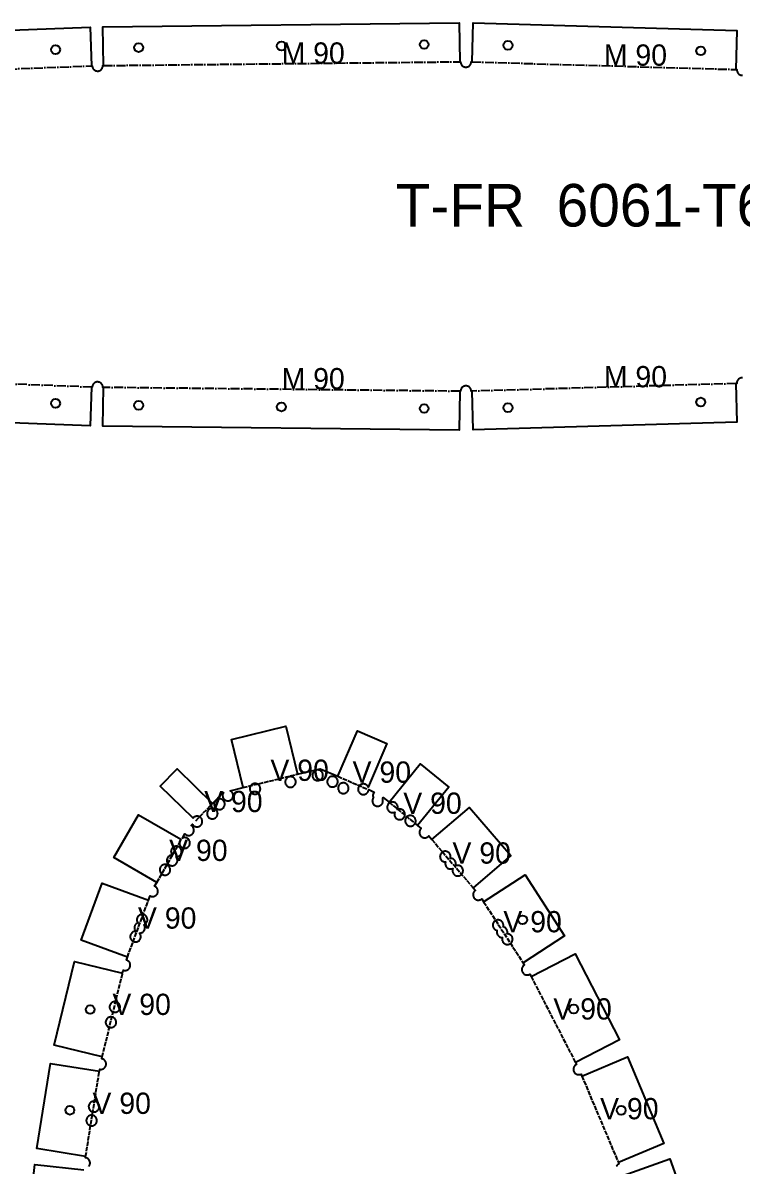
# Model space of a CAD drawing. Header units: millimetres. Extents: x 0 to 2438, y 0 to 1219.
# Drawn here: x 1907.2 to 2110.3, y 333.1 to 655.7 of the extents above; entities that cross this region are included whole.
import ezdxf

# ---------------------------------------------------------------- set-up
doc = ezdxf.new("R2010")
doc.units = ezdxf.units.MM
doc.linetypes.add('DASHDOT', pattern=[3.556, 2.54, -0.508, 0, -0.508])
doc.linetypes.add('DASHED', pattern=[1.524, 1.27, -0.254])
for name, color, linetype in [('CUT', 7, 'CONTINUOUS'), ('ETCH', 8, 'CONTINUOUS'), ('HOLE', 6, 'CONTINUOUS'), ('MOUNTAIN', 5, 'DASHDOT'), ('VALLEY', 1, 'DASHED')]:
    doc.layers.add(name, color=color, linetype=linetype)

msp = doc.modelspace()

# ---------------------------------------------------------------- linework, layer by layer
at = {"layer": 'CUT'}
for points in [[(1851.45, 651.71), (1926.19, 654.56), (1926.61, 643.6), (1926.77, 643.6), (1926.77, 643.57), (1926.78, 643.43), (1926.81, 643.28), (1926.85, 643.14), (1926.91, 643.01), (1926.98, 642.88), (1927.06, 642.75), (1927.15, 642.64), (1927.26, 642.53), (1927.37, 642.44), (1927.49, 642.36), (1927.62, 642.29), (1927.76, 642.23), (1927.9, 642.19), (1928.04, 642.16), (1928.19, 642.14), (1928.33, 642.14), (1928.48, 642.15), (1928.63, 642.18), (1928.77, 642.22), (1928.9, 642.28), (1929.03, 642.35), (1929.16, 642.43), (1929.27, 642.52), (1929.37, 642.63), (1929.47, 642.74), (1929.55, 642.86), (1929.62, 642.99), (1929.68, 643.13), (1929.72, 643.27), (1929.75, 643.41), (1929.77, 643.56), (1929.77, 643.68), (1929.93, 643.68), (1929.81, 654.65), (2030.41, 655.73), (2030.53, 644.76), (2030.77, 644.77), (2030.77, 644.68), (2030.78, 644.54), (2030.81, 644.39), (2030.85, 644.25), (2030.91, 644.12), (2030.98, 643.98), (2031.06, 643.86), (2031.15, 643.75), (2031.25, 643.64), (2031.37, 643.55), (2031.49, 643.47), (2031.62, 643.4), (2031.75, 643.34), (2031.9, 643.3), (2032.04, 643.27), (2032.19, 643.25), (2032.33, 643.25), (2032.48, 643.26), (2032.62, 643.29), (2032.77, 643.33), (2032.9, 643.39), (2033.03, 643.46), (2033.15, 643.54), (2033.27, 643.63), (2033.37, 643.73), (2033.47, 643.85), (2033.55, 643.97), (2033.62, 644.1), (2033.68, 644.23), (2033.72, 644.38), (2033.75, 644.52), (2033.77, 644.67), (2033.77, 644.74), (2034.01, 644.73), (2034.33, 655.7), (2108.75, 653.54), (2108.44, 642.57), (2108.77, 642.56), (2108.77, 642.55), (2108.77, 642.4), (2108.78, 642.25), (2108.81, 642.11), (2108.85, 641.97), (2108.91, 641.83), (2108.97, 641.7), (2109.06, 641.58), (2109.15, 641.46), (2109.25, 641.36), (2109.37, 641.27), (2109.49, 641.18), (2109.62, 641.11), (2109.75, 641.06), (2109.89, 641.01), (2110.04, 640.98), (2110.18, 640.97), (2110.33, 640.97)], [(2110.35, 555.58), (2110.2, 555.58), (2110.05, 555.57), (2109.91, 555.54), (2109.77, 555.5), (2109.63, 555.44), (2109.5, 555.38), (2109.38, 555.29), (2109.27, 555.2), (2109.16, 555.1), (2109.07, 554.98), (2108.98, 554.86), (2108.91, 554.73), (2108.86, 554.6), (2108.81, 554.46), (2108.78, 554.31), (2108.77, 554.17), (2108.77, 554.02), (2108.77, 553.99), (2108.44, 553.98), (2108.75, 543.01), (2034.33, 540.85), (2034.01, 551.82), (2033.77, 551.81), (2033.77, 551.87), (2033.75, 552.01), (2033.73, 552.16), (2033.68, 552.3), (2033.63, 552.43), (2033.56, 552.56), (2033.48, 552.69), (2033.39, 552.8), (2033.28, 552.91), (2033.17, 553), (2033.05, 553.08), (2032.92, 553.15), (2032.78, 553.21), (2032.64, 553.25), (2032.5, 553.28), (2032.35, 553.3), (2032.2, 553.3), (2032.06, 553.29), (2031.91, 553.26), (2031.77, 553.22), (2031.64, 553.16), (2031.5, 553.09), (2031.38, 553.01), (2031.27, 552.92), (2031.16, 552.81), (2031.07, 552.7), (2030.99, 552.58), (2030.92, 552.45), (2030.86, 552.31), (2030.82, 552.17), (2030.79, 552.03), (2030.77, 551.88), (2030.77, 551.78), (2030.53, 551.79), (2030.41, 540.81), (1929.81, 541.9), (1929.93, 552.87), (1929.77, 552.87), (1929.77, 552.98), (1929.75, 553.12), (1929.73, 553.27), (1929.68, 553.41), (1929.63, 553.54), (1929.56, 553.67), (1929.48, 553.8), (1929.39, 553.91), (1929.28, 554.02), (1929.17, 554.11), (1929.05, 554.19), (1928.92, 554.26), (1928.78, 554.32), (1928.64, 554.36), (1928.5, 554.39), (1928.35, 554.41), (1928.2, 554.41), (1928.06, 554.4), (1927.91, 554.37), (1927.77, 554.33), (1927.64, 554.27), (1927.51, 554.2), (1927.38, 554.12), (1927.27, 554.03), (1927.16, 553.92), (1927.07, 553.81), (1926.99, 553.69), (1926.92, 553.56), (1926.86, 553.42), (1926.82, 553.28), (1926.79, 553.14), (1926.77, 552.99), (1926.77, 552.94), (1926.61, 552.95), (1926.19, 541.99), (1851.45, 544.84)], [(1925.83, 333.05), (1925.92, 333.17), (1925.99, 333.29), (1926.05, 333.43), (1926.1, 333.57), (1926.13, 333.71), (1926.15, 333.86), (1926.16, 334), (1926.15, 334.15), (1926.13, 334.29), (1926.09, 334.44), (1926.04, 334.58), (1925.97, 334.71), (1925.9, 334.83), (1925.81, 334.95), (1925.71, 335.06), (1925.6, 335.15), (1925.48, 335.24), (1925.35, 335.31), (1925.21, 335.38), (1925.08, 335.42), (1924.93, 335.46), (1924.85, 335.47), (1924.91, 335.85), (1911.12, 338.07), (1914.98, 362.1), (1928.78, 359.88), (1928.87, 360.46), (1928.92, 360.45), (1929.06, 360.43), (1929.21, 360.42), (1929.36, 360.43), (1929.5, 360.46), (1929.65, 360.5), (1929.78, 360.55), (1929.92, 360.61), (1930.04, 360.69), (1930.16, 360.78), (1930.27, 360.88), (1930.36, 360.99), (1930.45, 361.11), (1930.52, 361.24), (1930.58, 361.37), (1930.63, 361.51), (1930.67, 361.65), (1930.68, 361.8), (1930.69, 361.95), (1930.68, 362.09), (1930.66, 362.24), (1930.62, 362.38), (1930.57, 362.52), (1930.5, 362.65), (1930.43, 362.78), (1930.34, 362.89), (1930.24, 363), (1930.13, 363.1), (1930.01, 363.18), (1929.88, 363.26), (1929.74, 363.32), (1929.61, 363.37), (1929.46, 363.4), (1929.6, 363.97), (1916.03, 367.27), (1921.76, 390.87), (1935.33, 387.57), (1935.54, 388.41), (1935.61, 388.39), (1935.75, 388.35), (1935.9, 388.33), (1936.04, 388.33), (1936.19, 388.34), (1936.34, 388.36), (1936.48, 388.4), (1936.62, 388.45), (1936.75, 388.52), (1936.87, 388.59), (1936.99, 388.68), (1937.1, 388.78), (1937.19, 388.89), (1937.28, 389.01), (1937.35, 389.14), (1937.42, 389.27), (1937.46, 389.41), (1937.5, 389.56), (1937.52, 389.7), (1937.52, 389.85), (1937.51, 390), (1937.49, 390.14), (1937.45, 390.28), (1937.4, 390.42), (1937.34, 390.55), (1937.26, 390.68), (1937.17, 390.8), (1937.07, 390.9), (1936.96, 391), (1936.84, 391.09), (1936.71, 391.16), (1936.58, 391.22), (1936.44, 391.27), (1936.41, 391.28), (1936.71, 392.09), (1923.6, 396.92), (1929.54, 413.01), (1942.65, 408.18), (1943.09, 409.38), (1943.14, 409.35), (1943.27, 409.29), (1943.41, 409.24), (1943.55, 409.21), (1943.7, 409.19), (1943.85, 409.19), (1943.99, 409.19), (1944.14, 409.22), (1944.28, 409.26), (1944.42, 409.31), (1944.55, 409.37), (1944.68, 409.45), (1944.79, 409.54), (1944.9, 409.64), (1945, 409.75), (1945.08, 409.87), (1945.16, 410), (1945.22, 410.13), (1945.27, 410.27), (1945.3, 410.41), (1945.32, 410.56), (1945.32, 410.71), (1945.32, 410.85), (1945.29, 411), (1945.25, 411.14), (1945.2, 411.28), (1945.14, 411.41), (1945.06, 411.54), (1944.97, 411.65), (1944.87, 411.76), (1944.76, 411.86), (1944.64, 411.94), (1944.51, 412.02), (1944.38, 412.08), (1944.36, 412.09), (1945, 413.19), (1932.91, 420.18), (1939.88, 432.25), (1951.79, 425.37), (1951.79, 425.37), (1951.69, 425.26), (1951.61, 425.14), (1951.53, 425.01), (1951.47, 424.88), (1951.43, 424.74), (1951.39, 424.59), (1951.37, 424.45), (1951.37, 424.3), (1951.38, 424.15), (1951.4, 424.01), (1951.44, 423.87), (1951.49, 423.73), (1951.55, 423.6), (1951.63, 423.47), (1951.72, 423.35), (1951.82, 423.25), (1951.93, 423.15), (1952.05, 423.06), (1952.18, 422.99), (1952.31, 422.93), (1952.45, 422.88), (1952.6, 422.85), (1952.74, 422.83), (1952.89, 422.82), (1953.04, 422.83), (1953.18, 422.86), (1953.32, 422.89), (1953.46, 422.94), (1953.59, 423.01), (1953.72, 423.09), (1953.84, 423.18), (1953.94, 423.28), (1954.04, 423.39), (1954.13, 423.51), (1954.2, 423.63), (1954.26, 423.77), (1954.31, 423.91), (1954.34, 424.05), (1954.36, 424.2), (1954.37, 424.34), (1954.36, 424.49), (1954.33, 424.64), (1954.3, 424.78), (1954.25, 424.92), (1954.18, 425.05), (1954.1, 425.17), (1954.01, 425.29), (1953.91, 425.4), (1953.8, 425.5), (1953.68, 425.58), (1953.56, 425.66), (1953.42, 425.72), (1953.28, 425.76), (1953.14, 425.8), (1952.99, 425.82), (1952.85, 425.82), (1952.7, 425.81), (1952.55, 425.79), (1952.41, 425.75), (1952.27, 425.7), (1952.21, 425.67), (1952.91, 426.89), (1952.94, 426.85), (1953.06, 426.75), (1953.17, 426.67), (1953.3, 426.59), (1953.44, 426.53), (1953.58, 426.49), (1953.72, 426.45), (1953.86, 426.43), (1954.01, 426.43), (1954.16, 426.44), (1954.3, 426.46), (1954.45, 426.5), (1954.58, 426.55), (1954.72, 426.61), (1954.84, 426.69), (1954.96, 426.78), (1955.07, 426.88), (1955.16, 426.99), (1955.25, 427.11), (1955.32, 427.24), (1955.38, 427.37), (1955.43, 427.51), (1955.47, 427.65), (1955.49, 427.8), (1955.49, 427.95), (1955.48, 428.09), (1955.46, 428.24), (1955.42, 428.38), (1955.37, 428.52), (1955.3, 428.65), (1955.23, 428.78), (1955.14, 428.89), (1955.04, 429), (1954.93, 429.1), (1954.81, 429.19), (1954.7, 429.25), (1955.05, 429.61), (1955.12, 429.51), (1955.21, 429.39), (1955.31, 429.28), (1955.42, 429.18), (1955.54, 429.1), (1955.67, 429.02), (1955.8, 428.96), (1955.94, 428.92), (1956.08, 428.88), (1956.23, 428.86), (1956.37, 428.86), (1956.52, 428.87), (1956.67, 428.89), (1956.81, 428.93), (1956.95, 428.98), (1957.08, 429.04), (1957.2, 429.12), (1957.32, 429.21), (1957.43, 429.31), (1957.53, 429.42), (1957.61, 429.54), (1957.69, 429.67), (1957.75, 429.8), (1957.8, 429.94), (1957.83, 430.08), (1957.85, 430.23), (1957.85, 430.38), (1957.84, 430.52), (1957.82, 430.67), (1957.78, 430.81), (1957.73, 430.95), (1957.67, 431.08), (1957.59, 431.21), (1957.5, 431.32), (1957.4, 431.43), (1957.29, 431.53), (1957.17, 431.62), (1957.04, 431.69), (1956.91, 431.75), (1956.77, 431.8), (1956.63, 431.83), (1956.48, 431.85), (1956.33, 431.86), (1956.19, 431.85), (1956.04, 431.82), (1955.9, 431.79), (1955.76, 431.73), (1955.63, 431.67), (1955.5, 431.59), (1955.39, 431.5), (1955.28, 431.4), (1955.23, 431.35), (1945.99, 440.33), (1950.72, 445.19), (1960.73, 435.45), (1963.76, 438.57), (1963.86, 438.59), (1963.81, 438.52), (1963.73, 438.39), (1963.67, 438.26), (1963.63, 438.12), (1963.59, 437.97), (1963.57, 437.83), (1963.57, 437.68), (1963.58, 437.53), (1963.6, 437.39), (1963.64, 437.25), (1963.69, 437.11), (1963.75, 436.98), (1963.83, 436.85), (1963.92, 436.73), (1964.02, 436.63), (1964.13, 436.53), (1964.25, 436.44), (1964.38, 436.37), (1964.51, 436.31), (1964.65, 436.26), (1964.79, 436.23), (1964.94, 436.21), (1965.09, 436.2), (1965.23, 436.21), (1965.38, 436.23), (1965.52, 436.27), (1965.66, 436.32), (1965.79, 436.39), (1965.92, 436.47), (1966.03, 436.55), (1966.14, 436.66), (1966.24, 436.77), (1966.33, 436.88), (1966.4, 437.01), (1966.46, 437.15), (1966.51, 437.29), (1966.54, 437.43), (1966.56, 437.57), (1966.57, 437.72), (1966.56, 437.87), (1966.53, 438.01), (1966.5, 438.16), (1966.44, 438.29), (1966.38, 438.43), (1966.3, 438.55), (1966.21, 438.67), (1966.11, 438.78), (1966, 438.87), (1965.88, 438.96), (1965.76, 439.03), (1965.72, 439.05), (1969.4, 439.95), (1966.07, 453.52), (1981.42, 457.28), (1984.75, 443.72), (1991.09, 445.27), (1996.1, 443.12), (2001.62, 455.95), (2009.99, 452.34), (2004.71, 440.06), (2004.64, 440.19), (2004.57, 440.32), (2004.48, 440.43), (2004.38, 440.54), (2004.27, 440.64), (2004.15, 440.72), (2004.02, 440.8), (2003.89, 440.86), (2003.75, 440.91), (2003.6, 440.94), (2003.46, 440.96), (2003.31, 440.96), (2003.16, 440.96), (2003.02, 440.93), (2002.88, 440.89), (2002.74, 440.84), (2002.61, 440.78), (2002.48, 440.7), (2002.36, 440.61), (2002.26, 440.51), (2002.16, 440.4), (2002.07, 440.28), (2002, 440.15), (2001.94, 440.02), (2001.89, 439.88), (2001.86, 439.74), (2001.84, 439.59), (2001.83, 439.44), (2001.84, 439.3), (2001.86, 439.15), (2001.9, 439.01), (2001.95, 438.87), (2002.02, 438.74), (2002.1, 438.61), (2002.19, 438.5), (2002.29, 438.39), (2002.4, 438.29), (2002.52, 438.21), (2002.64, 438.13), (2002.78, 438.07), (2002.92, 438.02), (2003.06, 437.99), (2003.2, 437.97), (2003.35, 437.96), (2003.5, 437.97), (2003.64, 438), (2003.79, 438.04), (2003.92, 438.09), (2004.06, 438.15), (2004.18, 438.23), (2004.3, 438.32), (2004.41, 438.42), (2004.5, 438.53), (2004.59, 438.65), (2004.66, 438.78), (2004.72, 438.91), (2004.77, 439.05), (2004.81, 439.19), (2004.83, 439.34), (2004.83, 439.36), (2006.41, 438.68), (2006.34, 438.6), (2006.26, 438.48), (2006.18, 438.35), (2006.12, 438.22), (2006.08, 438.08), (2006.04, 437.93), (2006.02, 437.79), (2006.02, 437.64), (2006.03, 437.49), (2006.05, 437.35), (2006.09, 437.21), (2006.14, 437.07), (2006.14, 437.06), (2006.09, 437), (2006.02, 436.87), (2005.96, 436.74), (2005.91, 436.6), (2005.88, 436.45), (2005.86, 436.31), (2005.85, 436.16), (2005.86, 436.01), (2005.89, 435.87), (2005.92, 435.73), (2005.98, 435.59), (2006.04, 435.46), (2006.12, 435.33), (2006.21, 435.21), (2006.31, 435.11), (2006.42, 435.01), (2006.54, 434.92), (2006.66, 434.85), (2006.8, 434.79), (2006.94, 434.74), (2007.08, 434.71), (2007.23, 434.69), (2007.37, 434.68), (2007.52, 434.69), (2007.67, 434.71), (2007.81, 434.75), (2007.95, 434.8), (2008.08, 434.87), (2008.2, 434.95), (2008.32, 435.03), (2008.43, 435.14), (2008.53, 435.25), (2008.61, 435.36), (2008.69, 435.49), (2008.75, 435.63), (2008.79, 435.77), (2008.83, 435.91), (2008.85, 436.05), (2008.85, 436.2), (2008.84, 436.35), (2008.82, 436.49), (2008.78, 436.64), (2008.73, 436.77), (2008.73, 436.78), (2008.78, 436.85), (2008.85, 436.97), (2008.91, 437.11), (2008.93, 437.15), (2010.56, 435.81), (2019.4, 446.63), (2027.44, 440.07), (2018.61, 429.25), (2019.65, 428.4), (2019.56, 428.31), (2019.46, 428.2), (2019.38, 428.08), (2019.3, 427.95), (2019.24, 427.82), (2019.19, 427.68), (2019.16, 427.54), (2019.14, 427.39), (2019.13, 427.24), (2019.14, 427.1), (2019.17, 426.95), (2019.21, 426.81), (2019.26, 426.67), (2019.32, 426.54), (2019.4, 426.41), (2019.49, 426.3), (2019.59, 426.19), (2019.7, 426.09), (2019.82, 426.01), (2019.95, 425.93), (2020.08, 425.87), (2020.22, 425.82), (2020.36, 425.79), (2020.51, 425.77), (2020.66, 425.77), (2020.8, 425.77), (2020.95, 425.8), (2021.09, 425.84), (2021.23, 425.89), (2021.36, 425.95), (2021.48, 426.03), (2021.6, 426.12), (2021.71, 426.22), (2021.79, 426.31), (2022.66, 425.28), (2033.28, 434.36), (2044.92, 420.75), (2034.3, 411.67), (2034.94, 410.92), (2034.93, 410.92), (2034.82, 410.83), (2034.71, 410.73), (2034.61, 410.62), (2034.53, 410.5), (2034.45, 410.37), (2034.39, 410.24), (2034.34, 410.1), (2034.31, 409.96), (2034.29, 409.81), (2034.28, 409.66), (2034.29, 409.52), (2034.32, 409.37), (2034.35, 409.23), (2034.41, 409.09), (2034.47, 408.96), (2034.55, 408.83), (2034.64, 408.72), (2034.74, 408.61), (2034.85, 408.51), (2034.97, 408.42), (2035.1, 408.35), (2035.23, 408.29), (2035.37, 408.24), (2035.51, 408.21), (2035.66, 408.19), (2035.8, 408.18), (2035.95, 408.19), (2036.1, 408.22), (2036.24, 408.25), (2036.38, 408.31), (2036.51, 408.37), (2036.63, 408.45), (2036.73, 408.52), (2037.27, 407.7), (2048.98, 415.31), (2060.15, 398.12), (2048.43, 390.51), (2048.83, 389.89), (2048.83, 389.89), (2048.71, 389.81), (2048.59, 389.72), (2048.48, 389.62), (2048.38, 389.51), (2048.3, 389.39), (2048.22, 389.26), (2048.16, 389.13), (2048.11, 388.99), (2048.08, 388.85), (2048.06, 388.7), (2048.06, 388.55), (2048.07, 388.41), (2048.09, 388.26), (2048.13, 388.12), (2048.18, 387.98), (2048.24, 387.85), (2048.32, 387.72), (2048.41, 387.61), (2048.51, 387.5), (2048.62, 387.4), (2048.74, 387.32), (2048.87, 387.24), (2049, 387.18), (2049.14, 387.13), (2049.28, 387.1), (2049.43, 387.08), (2049.58, 387.07), (2049.72, 387.08), (2049.87, 387.11), (2050.01, 387.14), (2050.15, 387.2), (2050.28, 387.26), (2050.34, 387.3), (2050.68, 386.63), (2063.1, 393.04), (2075.65, 368.73), (2063.24, 362.32), (2063.5, 361.8), (2063.39, 361.75), (2063.27, 361.67), (2063.15, 361.58), (2063.04, 361.48), (2062.95, 361.37), (2062.86, 361.25), (2062.79, 361.12), (2062.73, 360.99), (2062.68, 360.85), (2062.65, 360.71), (2062.63, 360.56), (2062.62, 360.42), (2062.63, 360.27), (2062.65, 360.12), (2062.69, 359.98), (2062.74, 359.84), (2062.81, 359.71), (2062.88, 359.59), (2062.97, 359.47), (2063.07, 359.36), (2063.18, 359.26), (2063.3, 359.18), (2063.43, 359.1), (2063.57, 359.04), (2063.7, 358.99), (2063.85, 358.96), (2063.99, 358.94), (2064.14, 358.94), (2064.29, 358.95), (2064.43, 358.97), (2064.58, 359.01), (2064.71, 359.06), (2064.78, 359.09), (2065, 358.55), (2077.87, 363.99), (2088.19, 339.55), (2075.32, 334.12), (2075.49, 333.72), (2075.42, 333.7), (2075.29, 333.63), (2075.17, 333.55), (2075.05, 333.47), (2074.94, 333.36), (2074.84, 333.25), (2074.76, 333.14), (2074.68, 333.01)], [(1907.93, 309.83), (1910.52, 333.62), (1924.41, 332.11)], [(2076.72, 330.52), (2089.88, 335.2), (2098.6, 310.69)]]:
    msp.add_lwpolyline(points, dxfattribs=at)
for points in [[(1982.06, 440.2), (1982.19, 440.14), (1982.33, 440.09), (1982.48, 440.06), (1982.62, 440.04), (1982.77, 440.03), (1982.92, 440.04), (1983.06, 440.07), (1983.2, 440.1), (1983.34, 440.16), (1983.47, 440.22), (1983.6, 440.3), (1983.72, 440.39), (1983.82, 440.49), (1983.92, 440.6), (1984.01, 440.72), (1984.08, 440.84), (1984.14, 440.98), (1984.19, 441.12), (1984.22, 441.26), (1984.24, 441.41), (1984.25, 441.55), (1984.24, 441.7), (1984.22, 441.85), (1984.18, 441.99), (1984.13, 442.13), (1984.06, 442.26), (1983.98, 442.38), (1983.9, 442.5), (1983.8, 442.61), (1983.68, 442.71), (1983.57, 442.79), (1983.44, 442.87), (1983.3, 442.93), (1983.16, 442.97), (1983.02, 443.01), (1982.88, 443.03), (1982.73, 443.03), (1982.58, 443.02), (1982.44, 443), (1982.29, 442.96), (1982.16, 442.91), (1982.02, 442.85), (1981.9, 442.77), (1981.78, 442.68), (1981.67, 442.58), (1981.58, 442.47), (1981.49, 442.35), (1981.42, 442.22), (1981.36, 442.09), (1981.31, 441.95), (1981.27, 441.81), (1981.25, 441.66), (1981.25, 441.51), (1981.26, 441.37), (1981.28, 441.22), (1981.32, 441.08), (1981.37, 440.94), (1981.44, 440.81), (1981.51, 440.68), (1981.6, 440.57), (1981.7, 440.46), (1981.81, 440.36), (1981.93, 440.27), (1982.06, 440.2)], [(1989.61, 442.16), (1989.74, 442.08), (1989.87, 442.02), (1990.01, 441.97), (1990.15, 441.94), (1990.3, 441.92), (1990.45, 441.92), (1990.59, 441.93), (1990.74, 441.95), (1990.88, 441.99), (1991.02, 442.04), (1991.15, 442.1), (1991.28, 442.18), (1991.39, 442.27), (1991.5, 442.37), (1991.6, 442.48), (1991.68, 442.6), (1991.76, 442.73), (1991.82, 442.86), (1991.87, 443), (1991.9, 443.14), (1991.92, 443.29), (1991.92, 443.44), (1991.92, 443.58), (1991.89, 443.73), (1991.85, 443.87), (1991.8, 444.01), (1991.74, 444.14), (1991.66, 444.27), (1991.57, 444.38), (1991.47, 444.49), (1991.36, 444.59), (1991.24, 444.67), (1991.11, 444.75), (1990.98, 444.81), (1990.84, 444.86), (1990.7, 444.89), (1990.55, 444.91), (1990.4, 444.92), (1990.26, 444.91), (1990.11, 444.88), (1989.97, 444.85), (1989.83, 444.79), (1989.7, 444.73), (1989.57, 444.65), (1989.46, 444.56), (1989.35, 444.46), (1989.25, 444.35), (1989.17, 444.23), (1989.09, 444.1), (1989.03, 443.97), (1988.98, 443.83), (1988.95, 443.69), (1988.93, 443.54), (1988.92, 443.4), (1988.93, 443.25), (1988.96, 443.1), (1989, 442.96), (1989.05, 442.82), (1989.11, 442.69), (1989.19, 442.57), (1989.28, 442.45), (1989.38, 442.34), (1989.49, 442.24), (1989.61, 442.16)], [(1993.68, 440.44), (1993.79, 440.36), (1993.92, 440.28), (1994.06, 440.22), (1994.2, 440.17), (1994.34, 440.14), (1994.48, 440.12), (1994.63, 440.11), (1994.78, 440.12), (1994.92, 440.15), (1995.07, 440.18), (1995.2, 440.24), (1995.34, 440.3), (1995.46, 440.38), (1995.58, 440.47), (1995.69, 440.57), (1995.78, 440.68), (1995.87, 440.8), (1995.94, 440.93), (1996, 441.06), (1996.05, 441.2), (1996.09, 441.34), (1996.11, 441.49), (1996.11, 441.63), (1996.1, 441.78), (1996.08, 441.93), (1996.04, 442.07), (1995.99, 442.21), (1995.92, 442.34), (1995.85, 442.46), (1995.76, 442.58), (1995.66, 442.69), (1995.55, 442.79), (1995.43, 442.87), (1995.3, 442.95), (1995.17, 443.01), (1995.03, 443.06), (1994.88, 443.09), (1994.74, 443.11), (1994.59, 443.11), (1994.44, 443.1), (1994.3, 443.08), (1994.16, 443.04), (1994.02, 442.99), (1993.89, 442.93), (1993.76, 442.85), (1993.64, 442.76), (1993.54, 442.66), (1993.44, 442.55), (1993.35, 442.43), (1993.28, 442.3), (1993.22, 442.17), (1993.17, 442.03), (1993.14, 441.89), (1993.12, 441.74), (1993.11, 441.59), (1993.12, 441.45), (1993.14, 441.3), (1993.18, 441.16), (1993.23, 441.02), (1993.3, 440.89), (1993.38, 440.76), (1993.46, 440.65), (1993.56, 440.54), (1993.68, 440.44)], [(1972.02, 440.9), (1971.89, 440.82), (1971.77, 440.73), (1971.67, 440.63), (1971.57, 440.52), (1971.48, 440.4), (1971.41, 440.27), (1971.35, 440.14), (1971.3, 440), (1971.27, 439.86), (1971.25, 439.71), (1971.24, 439.56), (1971.25, 439.42), (1971.28, 439.27), (1971.31, 439.13), (1971.36, 438.99), (1971.43, 438.86), (1971.51, 438.73), (1971.6, 438.62), (1971.7, 438.51), (1971.81, 438.41), (1971.93, 438.32), (1972.05, 438.25), (1972.19, 438.19), (1972.33, 438.14), (1972.47, 438.11), (1972.62, 438.09), (1972.76, 438.08), (1972.91, 438.09), (1973.06, 438.12), (1973.2, 438.15), (1973.34, 438.21), (1973.47, 438.27), (1973.59, 438.35), (1973.71, 438.44), (1973.82, 438.54), (1973.91, 438.65), (1974, 438.77), (1974.07, 438.89), (1974.14, 439.03), (1974.18, 439.17), (1974.22, 439.31), (1974.24, 439.46), (1974.24, 439.6), (1974.23, 439.75), (1974.21, 439.9), (1974.17, 440.04), (1974.12, 440.18), (1974.05, 440.31), (1973.98, 440.43), (1973.89, 440.55), (1973.79, 440.66), (1973.68, 440.76), (1973.56, 440.84), (1973.43, 440.92), (1973.3, 440.98), (1973.16, 441.02), (1973.01, 441.06), (1972.87, 441.08), (1972.72, 441.08), (1972.57, 441.07), (1972.43, 441.05), (1972.29, 441.01), (1972.15, 440.96), (1972.02, 440.9)], [(1997.1, 438.37), (1997.24, 438.32), (1997.39, 438.29), (1997.53, 438.27), (1997.68, 438.26), (1997.83, 438.27), (1997.97, 438.3), (1998.11, 438.33), (1998.25, 438.39), (1998.38, 438.45), (1998.51, 438.53), (1998.63, 438.62), (1998.73, 438.72), (1998.83, 438.83), (1998.92, 438.95), (1998.99, 439.08), (1999.05, 439.21), (1999.1, 439.35), (1999.13, 439.49), (1999.15, 439.64), (1999.16, 439.78), (1999.15, 439.93), (1999.12, 440.08), (1999.09, 440.22), (1999.04, 440.36), (1998.97, 440.49), (1998.89, 440.61), (1998.8, 440.73), (1998.7, 440.84), (1998.59, 440.94), (1998.47, 441.02), (1998.35, 441.1), (1998.21, 441.16), (1998.07, 441.21), (1997.93, 441.24), (1997.78, 441.26), (1997.64, 441.26), (1997.49, 441.25), (1997.34, 441.23), (1997.2, 441.19), (1997.06, 441.14), (1996.93, 441.08), (1996.81, 441), (1996.69, 440.91), (1996.58, 440.81), (1996.49, 440.7), (1996.4, 440.58), (1996.33, 440.45), (1996.26, 440.32), (1996.22, 440.18), (1996.18, 440.04), (1996.16, 439.89), (1996.16, 439.74), (1996.17, 439.6), (1996.19, 439.45), (1996.23, 439.31), (1996.28, 439.17), (1996.35, 439.04), (1996.42, 438.91), (1996.51, 438.8), (1996.61, 438.69), (1996.72, 438.59), (1996.84, 438.51), (1996.97, 438.43), (1997.1, 438.37)], [(1961.74, 436.42), (1961.63, 436.32), (1961.53, 436.21), (1961.44, 436.09), (1961.37, 435.96), (1961.31, 435.83), (1961.26, 435.69), (1961.23, 435.54), (1961.21, 435.4), (1961.2, 435.25), (1961.21, 435.1), (1961.24, 434.96), (1961.27, 434.82), (1961.33, 434.68), (1961.39, 434.55), (1961.47, 434.42), (1961.56, 434.3), (1961.66, 434.2), (1961.77, 434.1), (1961.89, 434.01), (1962.01, 433.94), (1962.15, 433.88), (1962.29, 433.83), (1962.43, 433.8), (1962.58, 433.78), (1962.72, 433.77), (1962.87, 433.78), (1963.02, 433.8), (1963.16, 433.84), (1963.3, 433.89), (1963.43, 433.96), (1963.55, 434.04), (1963.67, 434.12), (1963.78, 434.22), (1963.88, 434.34), (1963.96, 434.45), (1964.04, 434.58), (1964.1, 434.72), (1964.14, 434.86), (1964.18, 435), (1964.2, 435.14), (1964.2, 435.29), (1964.19, 435.44), (1964.17, 435.58), (1964.13, 435.73), (1964.08, 435.86), (1964.02, 436), (1963.94, 436.12), (1963.85, 436.24), (1963.75, 436.35), (1963.64, 436.44), (1963.52, 436.53), (1963.39, 436.6), (1963.26, 436.66), (1963.12, 436.71), (1962.98, 436.75), (1962.83, 436.77), (1962.68, 436.77), (1962.54, 436.76), (1962.39, 436.74), (1962.25, 436.7), (1962.11, 436.65), (1961.98, 436.58), (1961.85, 436.51), (1961.74, 436.42)], [(2013.73, 430.91), (2013.88, 430.93), (2014.02, 430.97), (2014.16, 431.02), (2014.29, 431.09), (2014.42, 431.16), (2014.53, 431.25), (2014.64, 431.35), (2014.74, 431.46), (2014.82, 431.58), (2014.9, 431.71), (2014.96, 431.84), (2015.01, 431.98), (2015.04, 432.13), (2015.06, 432.27), (2015.06, 432.42), (2015.06, 432.57), (2015.03, 432.71), (2014.99, 432.85), (2014.94, 432.99), (2014.88, 433.12), (2014.8, 433.25), (2014.71, 433.37), (2014.61, 433.47), (2014.5, 433.57), (2014.38, 433.66), (2014.25, 433.73), (2014.12, 433.79), (2013.98, 433.84), (2013.84, 433.87), (2013.69, 433.89), (2013.54, 433.9), (2013.4, 433.89), (2013.25, 433.87), (2013.11, 433.83), (2012.97, 433.78), (2012.89, 433.74), (2012.93, 433.82), (2012.98, 433.96), (2013.01, 434.11), (2013.03, 434.25), (2013.04, 434.4), (2013.03, 434.55), (2013.01, 434.69), (2012.97, 434.83), (2012.92, 434.97), (2012.85, 435.1), (2012.77, 435.23), (2012.69, 435.35), (2012.58, 435.45), (2012.47, 435.55), (2012.36, 435.64), (2012.23, 435.71), (2012.09, 435.77), (2011.95, 435.82), (2011.81, 435.85), (2011.67, 435.87), (2011.52, 435.88), (2011.37, 435.87), (2011.23, 435.85), (2011.08, 435.81), (2010.95, 435.76), (2010.81, 435.69), (2010.69, 435.61), (2010.57, 435.53), (2010.46, 435.42), (2010.37, 435.31), (2010.28, 435.19), (2010.21, 435.07), (2010.15, 434.93), (2010.1, 434.79), (2010.06, 434.65), (2010.04, 434.51), (2010.04, 434.36), (2010.05, 434.21), (2010.07, 434.07), (2010.11, 433.92), (2010.16, 433.79), (2010.23, 433.65), (2010.3, 433.53), (2010.39, 433.41), (2010.49, 433.3), (2010.6, 433.21), (2010.72, 433.12), (2010.85, 433.05), (2010.98, 432.99), (2011.12, 432.94), (2011.27, 432.9), (2011.41, 432.88), (2011.56, 432.88), (2011.71, 432.89), (2011.85, 432.91), (2011.99, 432.95), (2012.13, 433), (2012.21, 433.04), (2012.17, 432.95), (2012.12, 432.81), (2012.09, 432.67), (2012.07, 432.52), (2012.07, 432.38), (2012.07, 432.23), (2012.1, 432.09), (2012.14, 431.94), (2012.19, 431.81), (2012.25, 431.67), (2012.33, 431.55), (2012.42, 431.43), (2012.52, 431.32), (2012.63, 431.23), (2012.75, 431.14), (2012.88, 431.07), (2013.01, 431), (2013.15, 430.96), (2013.29, 430.92), (2013.44, 430.9), (2013.59, 430.9), (2013.73, 430.91)], [(1960.67, 434.11), (1960.52, 434.1), (1960.37, 434.07), (1960.23, 434.04), (1960.09, 433.98), (1959.96, 433.92), (1959.84, 433.84), (1959.72, 433.75), (1959.61, 433.65), (1959.52, 433.54), (1959.43, 433.42), (1959.36, 433.3), (1959.29, 433.16), (1959.25, 433.02), (1959.21, 432.88), (1959.19, 432.73), (1959.19, 432.59), (1959.2, 432.44), (1959.22, 432.29), (1959.26, 432.15), (1959.31, 432.01), (1959.37, 431.88), (1959.45, 431.76), (1959.54, 431.64), (1959.64, 431.53), (1959.75, 431.43), (1959.87, 431.35), (1960, 431.27), (1960.13, 431.21), (1960.27, 431.17), (1960.42, 431.13), (1960.56, 431.11), (1960.71, 431.11), (1960.86, 431.12), (1961, 431.14), (1961.14, 431.18), (1961.28, 431.23), (1961.41, 431.29), (1961.54, 431.37), (1961.66, 431.46), (1961.76, 431.56), (1961.86, 431.67), (1961.95, 431.79), (1962.02, 431.92), (1962.08, 432.05), (1962.13, 432.19), (1962.16, 432.33), (1962.18, 432.48), (1962.19, 432.63), (1962.18, 432.77), (1962.15, 432.92), (1962.12, 433.06), (1962.07, 433.2), (1962, 433.33), (1961.92, 433.46), (1961.83, 433.57), (1961.73, 433.68), (1961.62, 433.78), (1961.5, 433.87), (1961.38, 433.94), (1961.24, 434), (1961.1, 434.05), (1960.96, 434.08), (1960.81, 434.1), (1960.67, 434.11)], [(2017.21, 429.17), (2017.34, 429.24), (2017.46, 429.31), (2017.58, 429.4), (2017.69, 429.5), (2017.78, 429.61), (2017.87, 429.73), (2017.94, 429.86), (2018.01, 429.99), (2018.05, 430.13), (2018.09, 430.28), (2018.11, 430.42), (2018.11, 430.57), (2018.1, 430.72), (2018.08, 430.86), (2018.04, 431), (2017.99, 431.14), (2017.93, 431.27), (2017.85, 431.4), (2017.76, 431.52), (2017.66, 431.62), (2017.55, 431.72), (2017.43, 431.81), (2017.3, 431.88), (2017.17, 431.94), (2017.03, 431.99), (2016.88, 432.02), (2016.74, 432.04), (2016.59, 432.05), (2016.44, 432.04), (2016.3, 432.02), (2016.16, 431.98), (2016.02, 431.93), (2015.89, 431.86), (2015.76, 431.78), (2015.64, 431.69), (2015.54, 431.59), (2015.44, 431.48), (2015.35, 431.36), (2015.28, 431.24), (2015.22, 431.1), (2015.17, 430.96), (2015.14, 430.82), (2015.12, 430.67), (2015.11, 430.53), (2015.12, 430.38), (2015.15, 430.24), (2015.18, 430.09), (2015.23, 429.96), (2015.3, 429.82), (2015.38, 429.7), (2015.47, 429.58), (2015.57, 429.47), (2015.68, 429.38), (2015.8, 429.29), (2015.92, 429.22), (2016.06, 429.15), (2016.2, 429.11), (2016.34, 429.07), (2016.49, 429.05), (2016.63, 429.05), (2016.78, 429.06), (2016.93, 429.08), (2017.07, 429.12), (2017.21, 429.17)], [(1949.01, 422.02), (1949, 421.87), (1949.01, 421.72), (1949.04, 421.58), (1949.07, 421.44), (1949.13, 421.3), (1949.19, 421.17), (1949.27, 421.04), (1949.36, 420.92), (1949.4, 420.88), (1949.31, 420.88), (1949.16, 420.87), (1949.01, 420.85), (1948.87, 420.81), (1948.73, 420.76), (1948.6, 420.7), (1948.48, 420.62), (1948.36, 420.53), (1948.25, 420.43), (1948.15, 420.32), (1948.07, 420.2), (1947.99, 420.07), (1947.93, 419.94), (1947.89, 419.8), (1947.85, 419.66), (1947.83, 419.51), (1947.83, 419.36), (1947.84, 419.22), (1947.86, 419.07), (1947.9, 418.93), (1947.95, 418.79), (1948.01, 418.66), (1948.09, 418.53), (1948.18, 418.42), (1948.28, 418.31), (1948.39, 418.21), (1948.51, 418.13), (1948.64, 418.05), (1948.77, 417.99), (1948.91, 417.94), (1949.05, 417.91), (1949.2, 417.89), (1949.35, 417.88), (1949.49, 417.89), (1949.64, 417.92), (1949.78, 417.95), (1949.92, 418.01), (1950.05, 418.07), (1950.18, 418.15), (1950.29, 418.24), (1950.4, 418.34), (1950.5, 418.45), (1950.59, 418.57), (1950.66, 418.7), (1950.72, 418.83), (1950.77, 418.97), (1950.8, 419.11), (1950.82, 419.26), (1950.83, 419.4), (1950.82, 419.55), (1950.79, 419.7), (1950.76, 419.84), (1950.7, 419.98), (1950.64, 420.11), (1950.56, 420.23), (1950.47, 420.35), (1950.43, 420.4), (1950.52, 420.39), (1950.67, 420.4), (1950.82, 420.43), (1950.96, 420.46), (1951.1, 420.51), (1951.23, 420.58), (1951.35, 420.66), (1951.47, 420.75), (1951.58, 420.85), (1951.68, 420.96), (1951.76, 421.08), (1951.84, 421.2), (1951.9, 421.34), (1951.95, 421.48), (1951.98, 421.62), (1952, 421.77), (1952, 421.91), (1951.99, 422.06), (1951.97, 422.21), (1951.93, 422.35), (1951.88, 422.49), (1951.82, 422.62), (1951.74, 422.74), (1951.65, 422.86), (1951.55, 422.97), (1951.44, 423.07), (1951.32, 423.15), (1951.19, 423.23), (1951.06, 423.29), (1950.92, 423.33), (1950.78, 423.37), (1950.63, 423.39), (1950.48, 423.39), (1950.34, 423.38), (1950.19, 423.36), (1950.05, 423.32), (1949.91, 423.27), (1949.78, 423.21), (1949.65, 423.13), (1949.54, 423.04), (1949.43, 422.94), (1949.33, 422.83), (1949.25, 422.71), (1949.17, 422.58), (1949.11, 422.45), (1949.06, 422.31), (1949.03, 422.16), (1949.01, 422.02)], [(2031.04, 415.44), (2031.14, 415.55), (2031.22, 415.67), (2031.3, 415.8), (2031.36, 415.94), (2031.41, 416.07), (2031.44, 416.22), (2031.46, 416.36), (2031.46, 416.51), (2031.46, 416.66), (2031.43, 416.8), (2031.39, 416.95), (2031.34, 417.08), (2031.28, 417.22), (2031.2, 417.34), (2031.11, 417.46), (2031.01, 417.57), (2030.9, 417.66), (2030.78, 417.75), (2030.65, 417.82), (2030.52, 417.88), (2030.38, 417.93), (2030.24, 417.97), (2030.09, 417.98), (2029.94, 417.99), (2029.8, 417.98), (2029.65, 417.96), (2029.51, 417.92), (2029.37, 417.87), (2029.29, 417.83), (2029.33, 417.92), (2029.38, 418.06), (2029.41, 418.2), (2029.43, 418.34), (2029.44, 418.49), (2029.43, 418.64), (2029.41, 418.78), (2029.37, 418.93), (2029.32, 419.06), (2029.25, 419.2), (2029.17, 419.32), (2029.08, 419.44), (2028.98, 419.55), (2028.87, 419.64), (2028.75, 419.73), (2028.63, 419.8), (2028.49, 419.86), (2028.35, 419.91), (2028.21, 419.95), (2028.06, 419.97), (2027.92, 419.97), (2027.87, 419.97), (2027.89, 420.04), (2027.93, 420.19), (2027.95, 420.33), (2027.95, 420.48), (2027.94, 420.63), (2027.92, 420.77), (2027.88, 420.91), (2027.83, 421.05), (2027.77, 421.18), (2027.69, 421.31), (2027.6, 421.43), (2027.5, 421.53), (2027.39, 421.63), (2027.27, 421.72), (2027.14, 421.79), (2027.01, 421.85), (2026.87, 421.9), (2026.73, 421.93), (2026.58, 421.95), (2026.43, 421.96), (2026.29, 421.95), (2026.14, 421.92), (2026, 421.89), (2025.86, 421.84), (2025.73, 421.77), (2025.6, 421.69), (2025.49, 421.6), (2025.38, 421.5), (2025.28, 421.39), (2025.19, 421.27), (2025.12, 421.15), (2025.06, 421.01), (2025.01, 420.87), (2024.98, 420.73), (2024.96, 420.58), (2024.95, 420.44), (2024.96, 420.29), (2024.99, 420.14), (2025.02, 420), (2025.08, 419.86), (2025.14, 419.73), (2025.22, 419.61), (2025.31, 419.49), (2025.41, 419.38), (2025.52, 419.29), (2025.64, 419.2), (2025.77, 419.13), (2025.9, 419.06), (2026.04, 419.02), (2026.18, 418.98), (2026.33, 418.96), (2026.47, 418.96), (2026.52, 418.96), (2026.5, 418.89), (2026.46, 418.74), (2026.44, 418.6), (2026.44, 418.45), (2026.45, 418.3), (2026.47, 418.16), (2026.51, 418.02), (2026.56, 417.88), (2026.63, 417.75), (2026.7, 417.62), (2026.79, 417.5), (2026.89, 417.4), (2027, 417.3), (2027.12, 417.21), (2027.25, 417.14), (2027.38, 417.08), (2027.52, 417.03), (2027.67, 417), (2027.81, 416.98), (2027.96, 416.97), (2028.11, 416.98), (2028.25, 417), (2028.39, 417.04), (2028.53, 417.09), (2028.61, 417.13), (2028.57, 417.04), (2028.52, 416.91), (2028.49, 416.76), (2028.47, 416.62), (2028.46, 416.47), (2028.47, 416.32), (2028.5, 416.18), (2028.54, 416.03), (2028.59, 415.9), (2028.65, 415.76), (2028.73, 415.64), (2028.82, 415.52), (2028.92, 415.41), (2029.03, 415.32), (2029.15, 415.23), (2029.28, 415.16), (2029.41, 415.1), (2029.55, 415.05), (2029.69, 415.02), (2029.84, 415), (2029.99, 414.99), (2030.13, 415), (2030.28, 415.02), (2030.42, 415.06), (2030.56, 415.11), (2030.69, 415.18), (2030.82, 415.25), (2030.93, 415.34), (2031.04, 415.44)], [(1947, 418.19), (1946.86, 418.15), (1946.72, 418.1), (1946.59, 418.03), (1946.46, 417.96), (1946.34, 417.87), (1946.24, 417.77), (1946.14, 417.66), (1946.05, 417.54), (1945.98, 417.41), (1945.92, 417.27), (1945.87, 417.14), (1945.84, 416.99), (1945.82, 416.85), (1945.81, 416.7), (1945.82, 416.55), (1945.84, 416.41), (1945.88, 416.26), (1945.93, 416.13), (1946, 415.99), (1946.08, 415.87), (1946.17, 415.75), (1946.27, 415.64), (1946.38, 415.55), (1946.5, 415.46), (1946.62, 415.39), (1946.76, 415.33), (1946.9, 415.28), (1947.04, 415.24), (1947.19, 415.23), (1947.33, 415.22), (1947.48, 415.23), (1947.62, 415.25), (1947.77, 415.29), (1947.9, 415.34), (1948.04, 415.41), (1948.16, 415.48), (1948.28, 415.57), (1948.39, 415.67), (1948.48, 415.78), (1948.57, 415.9), (1948.64, 416.03), (1948.71, 416.17), (1948.75, 416.3), (1948.79, 416.45), (1948.81, 416.59), (1948.81, 416.74), (1948.8, 416.89), (1948.78, 417.03), (1948.74, 417.18), (1948.69, 417.31), (1948.62, 417.45), (1948.55, 417.57), (1948.46, 417.69), (1948.36, 417.8), (1948.25, 417.89), (1948.13, 417.98), (1948, 418.05), (1947.87, 418.11), (1947.73, 418.16), (1947.58, 418.19), (1947.44, 418.21), (1947.29, 418.22), (1947.14, 418.21), (1947, 418.19)], [(1939.46, 403.2), (1939.42, 403.06), (1939.38, 402.91), (1939.36, 402.77), (1939.36, 402.62), (1939.37, 402.47), (1939.39, 402.33), (1939.43, 402.19), (1939.48, 402.05), (1939.54, 401.92), (1939.62, 401.79), (1939.63, 401.78), (1939.57, 401.76), (1939.44, 401.69), (1939.32, 401.62), (1939.2, 401.53), (1939.09, 401.43), (1939, 401.32), (1938.91, 401.2), (1938.84, 401.07), (1938.77, 400.94), (1938.73, 400.8), (1938.69, 400.65), (1938.67, 400.51), (1938.67, 400.36), (1938.68, 400.21), (1938.7, 400.07), (1938.74, 399.93), (1938.79, 399.79), (1938.85, 399.66), (1938.93, 399.53), (1939.02, 399.41), (1939.06, 399.37), (1938.97, 399.37), (1938.82, 399.36), (1938.68, 399.34), (1938.54, 399.3), (1938.4, 399.25), (1938.27, 399.19), (1938.14, 399.11), (1938.02, 399.02), (1937.92, 398.92), (1937.82, 398.81), (1937.73, 398.69), (1937.66, 398.56), (1937.6, 398.43), (1937.55, 398.29), (1937.52, 398.15), (1937.5, 398), (1937.49, 397.85), (1937.5, 397.71), (1937.52, 397.56), (1937.56, 397.42), (1937.61, 397.28), (1937.68, 397.15), (1937.76, 397.02), (1937.84, 396.91), (1937.95, 396.8), (1938.06, 396.7), (1938.17, 396.61), (1938.3, 396.54), (1938.44, 396.48), (1938.58, 396.43), (1938.72, 396.4), (1938.86, 396.38), (1939.01, 396.37), (1939.16, 396.38), (1939.3, 396.41), (1939.45, 396.44), (1939.58, 396.5), (1939.72, 396.56), (1939.84, 396.64), (1939.96, 396.73), (1940.07, 396.83), (1940.16, 396.94), (1940.25, 397.06), (1940.32, 397.18), (1940.38, 397.32), (1940.43, 397.46), (1940.47, 397.6), (1940.49, 397.75), (1940.49, 397.89), (1940.48, 398.04), (1940.46, 398.19), (1940.42, 398.33), (1940.37, 398.47), (1940.3, 398.6), (1940.23, 398.72), (1940.14, 398.84), (1940.1, 398.89), (1940.19, 398.88), (1940.34, 398.89), (1940.48, 398.92), (1940.62, 398.95), (1940.76, 399), (1940.89, 399.07), (1941.02, 399.15), (1941.14, 399.24), (1941.24, 399.34), (1941.34, 399.45), (1941.43, 399.57), (1941.5, 399.69), (1941.56, 399.83), (1941.61, 399.97), (1941.64, 400.11), (1941.66, 400.26), (1941.67, 400.4), (1941.66, 400.55), (1941.63, 400.7), (1941.6, 400.84), (1941.55, 400.98), (1941.48, 401.11), (1941.4, 401.23), (1941.4, 401.24), (1941.45, 401.26), (1941.58, 401.33), (1941.71, 401.41), (1941.82, 401.49), (1941.93, 401.6), (1942.03, 401.71), (1942.12, 401.83), (1942.19, 401.95), (1942.25, 402.09), (1942.3, 402.23), (1942.33, 402.37), (1942.35, 402.51), (1942.36, 402.66), (1942.35, 402.81), (1942.32, 402.95), (1942.29, 403.1), (1942.23, 403.23), (1942.17, 403.37), (1942.09, 403.49), (1942, 403.61), (1941.9, 403.72), (1941.79, 403.81), (1941.67, 403.9), (1941.55, 403.97), (1941.41, 404.03), (1941.27, 404.08), (1941.13, 404.12), (1940.98, 404.14), (1940.84, 404.14), (1940.69, 404.13), (1940.54, 404.11), (1940.4, 404.07), (1940.26, 404.02), (1940.13, 403.95), (1940.01, 403.88), (1939.89, 403.79), (1939.78, 403.69), (1939.68, 403.58), (1939.6, 403.46), (1939.52, 403.33), (1939.46, 403.2)], [(2045.31, 396.48), (2045.37, 396.61), (2045.42, 396.75), (2045.45, 396.89), (2045.47, 397.04), (2045.48, 397.19), (2045.47, 397.33), (2045.44, 397.48), (2045.41, 397.62), (2045.35, 397.76), (2045.29, 397.89), (2045.21, 398.02), (2045.12, 398.13), (2045.02, 398.24), (2044.91, 398.34), (2044.79, 398.42), (2044.66, 398.5), (2044.53, 398.56), (2044.39, 398.61), (2044.25, 398.64), (2044.1, 398.66), (2043.96, 398.67), (2043.91, 398.66), (2043.93, 398.74), (2043.97, 398.88), (2043.99, 399.03), (2043.99, 399.17), (2043.98, 399.32), (2043.96, 399.47), (2043.92, 399.61), (2043.87, 399.75), (2043.8, 399.88), (2043.73, 400), (2043.64, 400.12), (2043.54, 400.23), (2043.43, 400.33), (2043.31, 400.41), (2043.18, 400.49), (2043.05, 400.55), (2042.91, 400.59), (2042.79, 400.62), (2042.81, 400.68), (2042.84, 400.82), (2042.86, 400.97), (2042.86, 401.11), (2042.85, 401.26), (2042.83, 401.41), (2042.79, 401.55), (2042.74, 401.69), (2042.68, 401.82), (2042.6, 401.94), (2042.51, 402.06), (2042.41, 402.17), (2042.3, 402.26), (2042.18, 402.35), (2042.05, 402.42), (2041.92, 402.49), (2041.78, 402.53), (2041.64, 402.57), (2041.49, 402.59), (2041.34, 402.59), (2041.2, 402.58), (2041.05, 402.56), (2040.91, 402.52), (2040.77, 402.47), (2040.64, 402.41), (2040.51, 402.33), (2040.4, 402.24), (2040.29, 402.14), (2040.19, 402.03), (2040.11, 401.91), (2040.03, 401.78), (2039.97, 401.65), (2039.92, 401.51), (2039.89, 401.36), (2039.87, 401.22), (2039.86, 401.07), (2039.87, 400.92), (2039.9, 400.78), (2039.93, 400.64), (2039.99, 400.5), (2040.05, 400.37), (2040.13, 400.24), (2040.22, 400.12), (2040.32, 400.02), (2040.43, 399.92), (2040.55, 399.83), (2040.68, 399.76), (2040.81, 399.7), (2040.95, 399.65), (2041.07, 399.62), (2041.05, 399.57), (2041.02, 399.42), (2041, 399.28), (2040.99, 399.13), (2041, 398.98), (2041.02, 398.84), (2041.06, 398.7), (2041.11, 398.56), (2041.18, 398.43), (2041.26, 398.3), (2041.34, 398.18), (2041.45, 398.08), (2041.56, 397.98), (2041.68, 397.89), (2041.8, 397.82), (2041.94, 397.76), (2042.08, 397.71), (2042.22, 397.68), (2042.36, 397.66), (2042.51, 397.65), (2042.56, 397.66), (2042.53, 397.58), (2042.5, 397.44), (2042.48, 397.29), (2042.48, 397.14), (2042.49, 397), (2042.51, 396.85), (2042.55, 396.71), (2042.6, 396.57), (2042.66, 396.44), (2042.74, 396.31), (2042.83, 396.2), (2042.93, 396.09), (2043.04, 395.99), (2043.16, 395.91), (2043.29, 395.83), (2043.42, 395.77), (2043.56, 395.72), (2043.7, 395.69), (2043.85, 395.67), (2044, 395.67), (2044.14, 395.67), (2044.29, 395.7), (2044.43, 395.74), (2044.57, 395.79), (2044.7, 395.85), (2044.83, 395.93), (2044.94, 396.02), (2045.05, 396.12), (2045.15, 396.23), (2045.23, 396.35), (2045.31, 396.48)], [(1933.28, 379.52), (1933.14, 379.53), (1932.99, 379.52), (1932.84, 379.5), (1932.7, 379.46), (1932.56, 379.41), (1932.43, 379.34), (1932.31, 379.27), (1932.19, 379.18), (1932.08, 379.08), (1931.98, 378.97), (1931.9, 378.85), (1931.82, 378.72), (1931.76, 378.58), (1931.72, 378.45), (1931.68, 378.3), (1931.66, 378.16), (1931.66, 378.01), (1931.67, 377.86), (1931.69, 377.72), (1931.73, 377.57), (1931.78, 377.44), (1931.84, 377.3), (1931.92, 377.18), (1932.01, 377.06), (1932.11, 376.95), (1932.22, 376.86), (1932.34, 376.77), (1932.47, 376.7), (1932.6, 376.64), (1932.74, 376.59), (1932.88, 376.56), (1933.03, 376.54), (1933.18, 376.53), (1933.32, 376.54), (1933.47, 376.56), (1933.61, 376.6), (1933.75, 376.65), (1933.88, 376.72), (1934.01, 376.79), (1934.12, 376.88), (1934.23, 376.98), (1934.33, 377.09), (1934.42, 377.21), (1934.49, 377.34), (1934.55, 377.48), (1934.6, 377.61), (1934.63, 377.76), (1934.65, 377.9), (1934.66, 378.05), (1934.65, 378.2), (1934.62, 378.34), (1934.59, 378.49), (1934.53, 378.62), (1934.47, 378.76), (1934.39, 378.88), (1934.3, 379), (1934.2, 379.11), (1934.09, 379.2), (1933.97, 379.29), (1933.85, 379.36), (1933.71, 379.42), (1933.57, 379.47), (1933.43, 379.51), (1933.28, 379.52)], [(1932.87, 374.98), (1932.74, 375.06), (1932.61, 375.12), (1932.47, 375.16), (1932.33, 375.2), (1932.18, 375.22), (1932.03, 375.22), (1931.89, 375.21), (1931.74, 375.19), (1931.6, 375.15), (1931.46, 375.1), (1931.33, 375.04), (1931.2, 374.96), (1931.09, 374.87), (1930.98, 374.77), (1930.88, 374.66), (1930.8, 374.54), (1930.72, 374.41), (1930.66, 374.28), (1930.61, 374.14), (1930.58, 374), (1930.56, 373.85), (1930.56, 373.7), (1930.56, 373.56), (1930.59, 373.41), (1930.63, 373.27), (1930.68, 373.13), (1930.74, 373), (1930.82, 372.87), (1930.91, 372.76), (1931.01, 372.65), (1931.12, 372.55), (1931.24, 372.46), (1931.37, 372.39), (1931.5, 372.33), (1931.64, 372.28), (1931.78, 372.25), (1931.93, 372.23), (1932.08, 372.22), (1932.22, 372.23), (1932.37, 372.26), (1932.51, 372.29), (1932.65, 372.35), (1932.78, 372.41), (1932.91, 372.49), (1933.02, 372.58), (1933.13, 372.68), (1933.23, 372.79), (1933.31, 372.91), (1933.39, 373.03), (1933.45, 373.17), (1933.5, 373.31), (1933.53, 373.45), (1933.55, 373.6), (1933.56, 373.74), (1933.55, 373.89), (1933.52, 374.04), (1933.48, 374.18), (1933.43, 374.32), (1933.37, 374.45), (1933.29, 374.57), (1933.2, 374.69), (1933.1, 374.8), (1932.99, 374.9), (1932.87, 374.98)], [(1927.81, 351.3), (1927.67, 351.35), (1927.53, 351.39), (1927.38, 351.41), (1927.24, 351.41), (1927.09, 351.4), (1926.94, 351.38), (1926.8, 351.34), (1926.66, 351.29), (1926.53, 351.22), (1926.41, 351.15), (1926.29, 351.06), (1926.18, 350.96), (1926.08, 350.85), (1926, 350.73), (1925.92, 350.6), (1925.86, 350.47), (1925.82, 350.33), (1925.78, 350.18), (1925.76, 350.04), (1925.76, 349.89), (1925.77, 349.74), (1925.79, 349.6), (1925.83, 349.46), (1925.88, 349.32), (1925.94, 349.19), (1926.02, 349.06), (1926.11, 348.94), (1926.21, 348.84), (1926.32, 348.74), (1926.44, 348.65), (1926.57, 348.58), (1926.7, 348.52), (1926.84, 348.47), (1926.98, 348.44), (1927.13, 348.42), (1927.28, 348.41), (1927.42, 348.42), (1927.57, 348.44), (1927.71, 348.48), (1927.85, 348.53), (1927.98, 348.6), (1928.11, 348.68), (1928.22, 348.76), (1928.33, 348.87), (1928.43, 348.98), (1928.52, 349.1), (1928.59, 349.22), (1928.65, 349.36), (1928.7, 349.5), (1928.73, 349.64), (1928.75, 349.78), (1928.76, 349.93), (1928.75, 350.08), (1928.72, 350.22), (1928.69, 350.37), (1928.63, 350.5), (1928.57, 350.64), (1928.49, 350.76), (1928.4, 350.88), (1928.3, 350.99), (1928.19, 351.08), (1928.07, 351.17), (1927.95, 351.24), (1927.81, 351.3)], [(1927.74, 346.96), (1927.64, 347.07), (1927.53, 347.17), (1927.41, 347.25), (1927.28, 347.33), (1927.15, 347.39), (1927.01, 347.44), (1926.86, 347.47), (1926.72, 347.49), (1926.57, 347.5), (1926.43, 347.49), (1926.28, 347.46), (1926.14, 347.42), (1926, 347.37), (1925.87, 347.31), (1925.74, 347.23), (1925.63, 347.14), (1925.52, 347.04), (1925.42, 346.93), (1925.33, 346.81), (1925.26, 346.68), (1925.2, 346.55), (1925.15, 346.41), (1925.12, 346.27), (1925.1, 346.12), (1925.09, 345.97), (1925.1, 345.83), (1925.13, 345.68), (1925.16, 345.54), (1925.22, 345.4), (1925.28, 345.27), (1925.36, 345.14), (1925.45, 345.03), (1925.55, 344.92), (1925.66, 344.82), (1925.78, 344.74), (1925.9, 344.66), (1926.04, 344.6), (1926.18, 344.55), (1926.32, 344.52), (1926.47, 344.5), (1926.61, 344.5), (1926.76, 344.51), (1926.91, 344.53), (1927.05, 344.57), (1927.19, 344.62), (1927.32, 344.68), (1927.44, 344.76), (1927.56, 344.85), (1927.67, 344.95), (1927.77, 345.06), (1927.85, 345.18), (1927.93, 345.31), (1927.99, 345.44), (1928.03, 345.58), (1928.07, 345.72), (1928.09, 345.87), (1928.09, 346.02), (1928.08, 346.16), (1928.06, 346.31), (1928.02, 346.45), (1927.97, 346.59), (1927.91, 346.72), (1927.83, 346.85), (1927.74, 346.96)]]:
    msp.add_lwpolyline(points, close=True, dxfattribs=at)
at = {"layer": 'HOLE'}
for centre in [(1916.42, 648.18), (1939.88, 648.76), (1980.18, 649.19), (2020.48, 649.63), (2044.15, 649.41), (2098.58, 647.83), (1916.42, 548.36), (1939.88, 547.79), (1980.18, 547.36), (2098.58, 548.72), (2020.48, 546.92), (2044.15, 547.14), (2048.28, 402.63), (1926.18, 377.3), (2062.71, 377.44), (1920.46, 348.89), (2076.12, 348.85)]:
    msp.add_circle(centre, 1.25, dxfattribs=at)
at = {"layer": 'MOUNTAIN'}
for p, q in [((1851.87, 640.75), (1926.61, 643.6)), ((1929.93, 643.68), (2030.53, 644.76)), ((2034.01, 644.73), (2108.44, 642.57)), ((1926.61, 552.95), (1851.87, 555.8)), ((2030.53, 551.79), (1929.93, 552.87)), ((2108.44, 553.98), (2034.01, 551.82))]:
    msp.add_line(p, q, dxfattribs=at)
at = {"layer": 'VALLEY'}
for p, q in [((1969.4, 439.95), (1984.75, 443.72)), ((1996.1, 443.12), (2004.47, 439.51)), ((2010.56, 435.81), (2018.61, 429.25)), ((1956.01, 430.59), (1960.73, 435.45)), ((1945, 413.19), (1951.97, 425.26)), ((2022.66, 425.28), (2034.3, 411.67)), ((1936.71, 392.09), (1942.65, 408.18)), ((2037.27, 407.7), (2048.43, 390.51)), ((1929.6, 363.97), (1935.33, 387.57)), ((2050.68, 386.63), (2063.24, 362.32)), ((1924.91, 335.85), (1928.78, 359.88)), ((2065, 358.55), (2075.32, 334.12))]:
    msp.add_line(p, q, dxfattribs=at)

# ---------------------------------------------------------------- texts
at = {"layer": 'ETCH'}
for s, height, p in [('M 90', 6, (1980.23, 644.22)), ('M 90', 6, (2071.22, 643.65)), ('T-FR  6061-T6 0.020in', 12, (2012.43, 598.27)), ('M 90', 6, (1980.23, 552.33)), ('M 90', 6, (2071.22, 552.9)), ('V 90', 6, (1977.08, 441.83)), ('V 90', 6, (2000.28, 441.31)), ('V 90', 6, (1958.37, 433.02)), ('V 90', 6, (2014.59, 432.53)), ('V 90', 6, (1948.49, 419.23)), ('V 90', 6, (2028.48, 418.48)), ('V 90', 6, (1939.68, 400.13)), ('V 90', 6, (2042.85, 399.1)), ('V 90', 6, (1932.47, 375.77)), ('V 90', 6, (2056.96, 374.48)), ('V 90', 6, (1926.84, 347.86)), ('V 90', 6, (2070.16, 346.34))]:
    msp.add_text(s, height=height, dxfattribs=at).set_placement(p)

doc.saveas('drawing.dxf')
